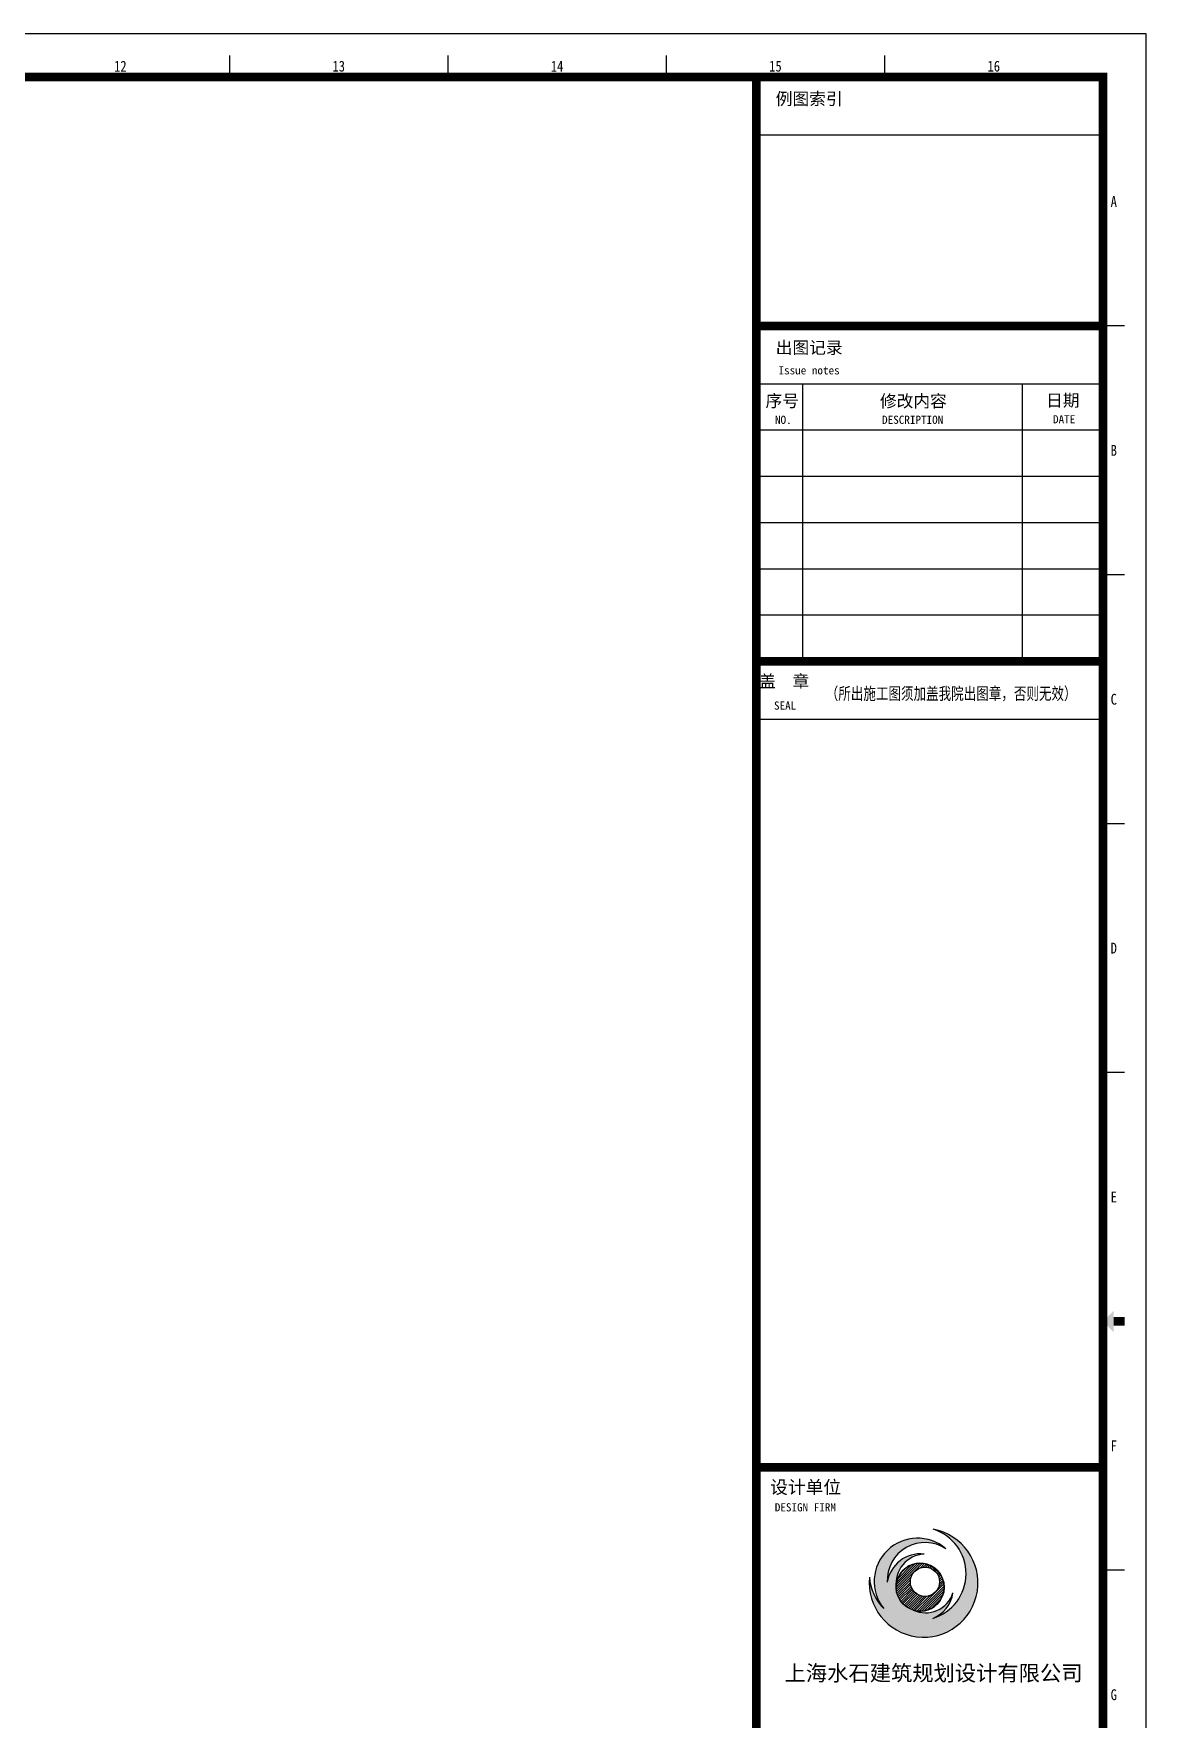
# Model space of a CAD drawing. Extents: x 164940 to 3842273, y 640355 to 1124023.
# Drawn here: x 3665844 to 3685072, y 1094004 to 1123127 of the extents above; entities that cross this region are included whole.
import ezdxf
from ezdxf.enums import TextEntityAlignment as Align

# ---------------------------------------------------------------- set-up
doc = ezdxf.new("R2010")
doc.units = 0
doc.header["$LTSCALE"] = 1000
doc.header["$MEASUREMENT"] = 0
doc.layers.add('-家具', color=33, linetype='Continuous', lineweight=9)
doc.layers.add('TK', color=6, linetype='Continuous')
doc.styles.add('TKZ1', font='SIMHEI.TTF', dxfattribs={"width": 0.7})
doc.styles.add('图签栏', font='SimSun.ttf')

# ---------------------------------------------------------------- blocks, each defined once
blk = doc.blocks.new('图框')
h = blk.add_hatch(color=256)
edge = h.paths.add_edge_path()
edge.add_ellipse((-63198.89132230156, -481062.8301848472), major_axis=(686.1873595802477, 0.0002519820558798516), ratio=0.999999944120662, start_angle=93.06124685348692, end_angle=187.256203351148, ccw=False)
edge.add_ellipse((-63322.14726475385, -481142.4952029108), major_axis=(769.7612975816478, 0.0002526717898815502), ratio=0.9999999441207019, start_angle=83.53957312203578, end_angle=171.4355251698217)
edge.add_ellipse((-63213.18858947136, -480982.1901855072), major_axis=(871.3340613406044, 0.0001265233995570607), ratio=0.9999999441206711, start_angle=56.564432323090784, end_angle=183.0045078922729, ccw=False)
edge.add_ellipse((-63386.35543561447, -481010.4365496861), major_axis=(998.6799330282176, 0.0003055652425467749), ratio=0.9999999441205074, start_angle=49.14593904231483, end_angle=218.751491437475)
edge.add_ellipse((-63388.41762199988, -480847.0273942145), major_axis=(-1106.867709276404, 3.960571067520252e-05), ratio=0.9999999441206786, start_angle=363.2971515945455, end_angle=405.43010690265254, ccw=False)
edge.add_ellipse((-63246.03824705273, -481040.9451319556), major_axis=(-1254.197239876696, 4.75370377762712e-05), ratio=0.9999999441206591, start_angle=-5.961306013624971, end_angle=259.8615443652934)
edge.add_ellipse((-63339.72816052575, -480831.6991633777), major_axis=(-1072.504133674847, 0.0005054066073976968), ratio=0.99999994412066, start_angle=106.44548197538589, end_angle=252.95012000845162, ccw=False)
edge.add_ellipse((-63305.74114743779, -481165.3944343481), major_axis=(745.4109778671724, 0.0001496878886853215), ratio=0.9999999441206635, start_angle=-68.79320245167486, end_angle=-8.26704924296801)
edge.add_ellipse((-63206.5817947633, -481059.2199518838), major_axis=(-673.2087035304776, 6.977402276282271e-05), ratio=0.9999999441205502, start_angle=65.44008753459377, end_angle=161.5231079414885, ccw=False)
edge.add_ellipse((-63325.52654682605, -481141.2696233086), major_axis=(-554.1177518067068, 2.205772325568627e-05), ratio=0.999999944120589, start_angle=360.85108210312364, end_angle=433.122956071315, ccw=False)
h = blk.add_hatch()
h.set_pattern_fill('ANSI31', color=256, scale=6118.035339263164, style=0)
h.set_pattern_definition([(44.99999839917436, (-106270.3491086682, -472353.2115893961), (-27.03815162384955, 27.03815011297508), [])])
edge = h.paths.add_edge_path()
edge.add_ellipse((-63325.52654682607, -481141.269623309), major_axis=(-554.1177518059988, 0.0008757160820775005), ratio=0.9999999441206232, start_angle=180.0000905490963, end_angle=360.8511703713849)
edge.add_ellipse((-63325.52654682607, -481141.2696233085), major_axis=(554.117751797038, 0.003270690832428278), ratio=0.9999999441206292, start_angle=180.8507416329044, end_angle=359.9996618105196)
edge = h.paths.add_edge_path(flags=16)
edge.add_ellipse((-63214.55316051236, -481016.9230374558), major_axis=(-337.4866681529027, 6.750754237095699e-05), ratio=0.9999999441206803, start_angle=180.0000114608897, end_angle=360.0000114608897, ccw=False)
edge.add_ellipse((-63214.55316051236, -481016.9230374558), major_axis=(337.4866681529159, 2.211112666347493e-05), ratio=0.9999999441206588, start_angle=179.9999962461501, end_angle=359.9999962461501, ccw=False)
for p, q in [((-58108.4793015235, -445311.2319678301), (-142208.4793015235, -445311.2319678301)), ((-58108.4793015235, -504711.2319678301), (-58108.4793015235, -445311.2319678301)), ((-79258.4793015235, -445811.2319678301), (-79258.4793015235, -446311.2319678301)), ((-74220.9793015235, -445811.2319678301), (-74220.9793015235, -446311.2319678301)), ((-69183.4793015235, -445811.2319678301), (-69183.4793015235, -446311.2319678301)), ((-64145.9793015235, -445811.2319678301), (-64145.9793015235, -446311.2319678301)), ((-67108.47930179271, -447644.5653012022), (-59108.4793015235, -447644.5653012022)), ((-67108.47930179271, -452051.2319678324), (-59108.4793015235, -452051.2319678324)), ((-58608.4793015235, -452051.2319678324), (-59108.4793015235, -452051.2319678324)), ((-67108.47930179271, -453384.5653012046), (-59108.4793015235, -453384.5653012046)), ((-66041.8126350921, -453384.5653012046), (-66041.8126350921, -459784.5653014258)), ((-60975.1459682576, -453384.5653012046), (-60975.1459682576, -459784.5653014258)), ((-67108.47930179271, -454451.2319679139), (-59108.4793015235, -454451.2319679139)), ((-67108.47930179271, -455517.8986346116), (-59108.4793015235, -455517.8986346116)), ((-67108.47930179271, -456584.565301321), (-59108.4793015235, -456584.565301321)), ((-67108.47930179271, -457651.2319680187), (-59108.4793015235, -457651.2319680187)), ((-58608.4793015235, -457791.2319678231), (-59108.4793015235, -457791.2319678231)), ((-67108.47930179271, -458717.8986347164), (-59108.4793015235, -458717.8986347164)), ((-67108.47930179271, -459784.5653014258), (-59108.4793015235, -459784.5653014258)), ((-67108.47930179271, -461117.8986347979), (-59108.4793015235, -461117.8986347979)), ((-67108.47930179271, -461117.8986347979), (-59108.4793015235, -461117.8986347979)), ((-58608.4793015235, -463531.2319678254), (-59108.4793015235, -463531.2319678254)), ((-58608.4793015235, -469271.2319678278), (-59108.4793015235, -469271.2319678278)), ((-58608.4793015235, -480751.2319678324), (-59108.4793015235, -480751.2319678324))]:
    blk.add_line(p, q)
at = {"const_width": 200}
blk.add_lwpolyline([(-59108.4793015235, -446311.2319678301), (-139708.4793015235, -446311.2319678301), (-139708.4793015235, -503711.2319678301), (-59108.4793015235, -503711.2319678301)], close=True, dxfattribs=at)
for points in [[(-67108.4793017898, -446311.2319678301), (-67108.4793017898, -503711.2319678301)], [(-67108.4793017898, -452051.2319678324), (-59108.47930152059, -452051.2319678324)], [(-67108.4793017898, -459784.5653014258), (-59108.47930152059, -459784.5653014258)], [(-58858.47930152714, -475011.2319678301), (-58608.4793015235, -475011.2319678301)], [(-67108.48062797278, -478377.8986339108), (-59108.48061329863, -478377.8986339108)], [(-67108.48062797278, -478377.8986339108), (-59108.48062770357, -478377.8986339108)]]:
    blk.add_lwpolyline(points, dxfattribs=at)
for centre, major_axis, ratio, start_param, end_param in [((-63246.03824705275, -481040.9451319556), (1254.197239876699, 0.0001086366877863104), 0.9999999441206447, 3.037548111412133, 7.677032077560659), ((-63386.3554356145, -481010.4365496861), (-998.6799330281581, 9.387587474355993e-05), 0.9999999441207753, 3.999351503831551, 6.959526822790833), ((-63213.18858947137, -480982.1901855071), (871.3340613405969, 0.0001152992946774531), 0.9999999441206069, 0.98723559644095, 3.194031221593431), ((-63339.72816052576, -480831.6991633777), (-1072.504133674786, 0.0006211344117902742), 0.9999999441206439, 1.857824242247009, 4.414812545366622), ((-63322.14726475385, -481142.4952029108), (-769.7612975816811, 0.000119634404188447), 0.9999999441206349, 4.599633743944286, 6.13370750635298), ((-63198.89132230156, -481062.8301848472), (686.187359580287, 6.119737336876535e-05), 0.999999944120666, 1.624225441640379, 3.268237571297689), ((-63325.52654682605, -481141.2696233086), (-554.117751806588, 0.0003696503855588526), 0.9999999441206686, 1.27623696952599, 6.298040119374489), ((-63325.52654682605, -481141.2696233086), (554.1177518065822, 0.0003706837646825041), 0.9999999441206108, -6.689621188105122e-07, 6.283184638217468), ((-63214.55316051233, -481016.9230374558), (-337.4866681521358, 0.0007222914789051384), 0.9999999441206803, 3.141594793797355, 9.424780100976943), ((-63388.4176219999, -480847.0273942145), (1106.867709276277, 0.0005099084575468419), 0.9999999441206225, 3.199138308393105, 3.934497102115288), ((-63206.58179476329, -481059.2199518838), (673.2087035304663, 7.326343151102614e-05), 0.9999999441206102, 4.283737431390662, 5.960702492751871), ((-63305.74114743778, -481165.3944343481), (745.4109778671846, 0.0001121466697104845), 0.9999999441206149, -1.200667835409747, -0.1442871783511055)]:
    blk.add_ellipse(centre, major_axis=major_axis, ratio=ratio, start_param=start_param, end_param=end_param)
blk.add_solid([(-58858.4793015235, -475261.2319678301), (-58858.4793015235, -474761.2319678185), (-59108.4793015235, -475011.2319678301)])
at = {"style": 'TKZ1', "width": 0.85}
for s, p in [('12', (-81777.2293015235, -446061.2319678301)), ('13', (-76739.7293015235, -446061.2319678301)), ('14', (-71702.2293015235, -446061.2319678301)), ('15', (-66664.7293015235, -446061.2319678301)), ('16', (-61627.2293015235, -446061.2319678301)), ('A', (-58858.4793015235, -449181.2319678254)), ('B', (-58858.4793015235, -454921.2319678278)), ('C', (-58858.4793015235, -460661.2319678301)), ('D', (-58858.4793015235, -466401.2319678324)), ('E', (-58858.4793015235, -472141.2319678231)), ('F', (-58858.4793015235, -477881.2319678254)), ('G', (-58858.4793015235, -483621.2319678278))]:
    blk.add_text(s, height=250, dxfattribs=at).set_placement(p, align=Align.MIDDLE)
at = {"style": '图签栏'}
for s, height, p in [('例图索引', 282.8282828377983, (-66657.79571783179, -446952.5641596061)), ('出图记录', 282.8282828377983, (-66657.79571783179, -452692.5641596084)), ('Issue notes', 188.5521885585322, (-66593.50978753183, -453168.9960581367)), ('序号', 282.8282828377983, (-66893.10852503232, -453919.4487408618)), ('修改内容', 282.8282828377983, (-64253.60698818669, -453924.6474579792)), ('日期', 282.8282828377983, (-60420.30350096148, -453908.4588121506)), ('NO.', 188.5521885585322, (-66674.83406420334, -454309.725210059)), ('DESCRIPTION', 188.5521885585322, (-64203.71265130208, -454309.3887899304)), ('DATE', 188.5521885585322, (-60260.10655664842, -454298.1300416635)), ('盖  章', 282.8282828377983, (-67041.16676832756, -460387.564584706)), ('SEAL', 188.5521885585322, (-66697.57708552325, -460901.8705604132)), ('DESIGN FIRM', 188.5521885585322, (-66679.26151798284, -479393.1418418651))]:
    blk.add_text(s, height=height, dxfattribs=at).set_placement(p)
at = {"style": '图签栏', "width": 0.75}
blk.add_text('（所出施工图须加盖我院出图章，否则无效）', height=282.8282828377983, dxfattribs=at).set_placement((-65503.89554656405, -460671.1994711775))
for s, height, style, p in [('设计单位', 300, '图签栏', (-65967.49098919219, -478827.8986339108)), ('上海水石建筑规划设计有限公司', 360, 'TKZ1', (-63016.35902398385, -483114.3538382254))]:
    blk.add_text(s, height=height, dxfattribs=dict(style=style)).set_placement(p, align=Align.MIDDLE)

msp = doc.modelspace()

# ---------------------------------------------------------------- linework, layer by layer
at = {"layer": '-家具'}
msp.add_lwpolyline([(3623945.101466735, 1122377.674542716), (3678330.357121809, 1122377.674542716), (3678330.357121809, 1079378.863604319), (3623945.101466735, 1079378.863604319)], close=True, dxfattribs=at)

# ---------------------------------------------------------------- block references
at = {"layer": 'TK', "xscale": 0.7491082046180964, "yscale": 0.749108204501681, "zscale": 0.7491082045191116}
msp.add_blockref('图框', (3728601.869566224, 1456713.08017107), dxfattribs=at)

doc.saveas('drawing.dxf')
